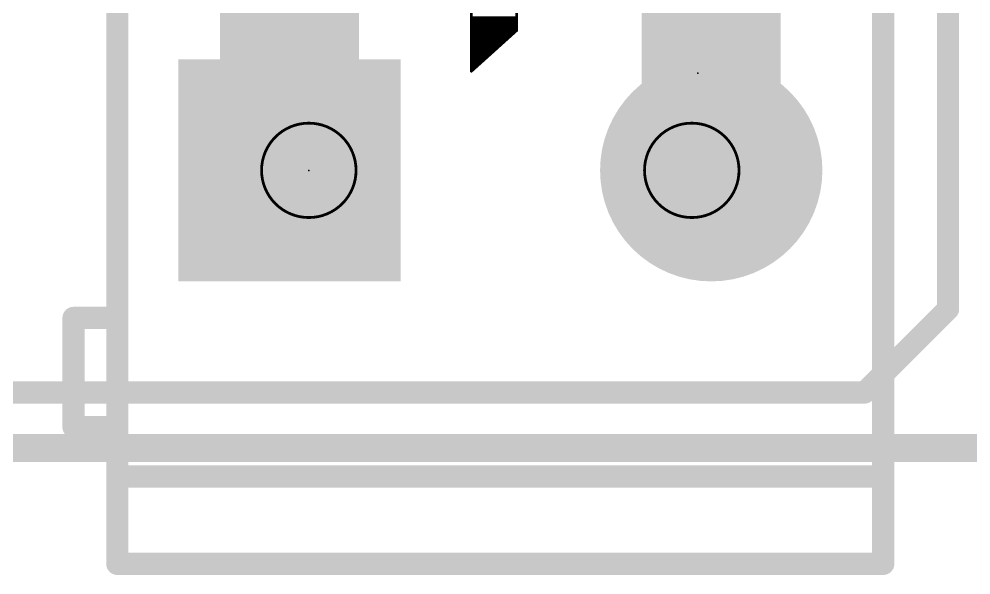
# Model space of a CAD drawing. Extents: x -9 to 98, y -32 to 31.
# Drawn here: x 17.04 to 25.74, y -1.16 to 3.92 of the extents above; entities that cross this region are included whole.
import ezdxf

# ---------------------------------------------------------------- set-up
doc = ezdxf.new("R2010")
doc.units = 0
for name, color, linetype in [('1', 12, 'CONTINUOUS'), ('16', 132, 'CONTINUOUS'), ('17', 110, 'CONTINUOUS'), ('20', 31, 'CONTINUOUS'), ('21', 41, 'CONTINUOUS'), ('22', 40, 'CONTINUOUS'), ('23', 53, 'CONTINUOUS'), ('24', 53, 'CONTINUOUS'), ('51', 53, 'CONTINUOUS')]:
    doc.layers.add(name, color=color, linetype=linetype)

# ---------------------------------------------------------------- blocks, each defined once
blk = doc.blocks.new('SQUAREP')
blk.add_solid([(-0.5, -0.5), (0.5, -0.5), (-0.5, 0.5), (0.5, 0.5)])
blk = doc.blocks.new('ROUNDP')
at = {"const_width": 0.5}
blk.add_lwpolyline([(0, -0.25, 1), (0, 0.25, 1), (0, -0.25)], format="xyb", dxfattribs=at)

msp = doc.modelspace()

# ---------------------------------------------------------------- linework, layer by layer
at = {"layer": '1', "const_width": 1.27}
msp.add_lwpolyline([(23.3628, 2.54), (23.3628, 4.5668)], dxfattribs=at)
at = {"layer": '1', "const_width": 0.635}
msp.add_lwpolyline([(23.0453, 2.54, 1), (23.6803, 2.54)], format="xyb", dxfattribs=at)
at = {"layer": '16'}
for points, const_width in [([(25.527, 1.27), (25.527, 28.702)], 0.2032), ([(19.5072, 2.54), (19.5072, 16.3322)], 1.27), ([(24.765, 0.508), (25.527, 1.27)], 0.2032), ([(13.462, 0.508), (24.765, 0.508)], 0.2032), ([(26.035, 0), (0, 0)], 0.254)]:
    msp.add_lwpolyline(points, dxfattribs=dict(at, const_width=const_width))
for points, const_width in [([(19.1897, 2.54, 1), (19.8247, 2.54)], 0.635), ([(25.4762, 1.27, 1), (25.5778, 1.27)], 0.1016), ([(25.5629, 1.2341, 1), (25.4911, 1.3059)], 0.1016), ([(24.765, 0.4572, 1), (24.765, 0.5588)], 0.1016), ([(24.7291, 0.5439, 1), (24.8009, 0.4721)], 0.1016)]:
    msp.add_lwpolyline(points, format="xyb", dxfattribs=dict(at, const_width=const_width))
at = {"layer": '20', "const_width": 0.2032}
msp.add_lwpolyline([(1.27, 0), (29.8325, 0)], dxfattribs=at)
at = {"layer": '21', "const_width": 0.2032}
for points in [[(17.935, -0.26), (17.935, 5.94)], [(24.935, 5.94), (24.935, -0.26)], [(17.935, -1.06), (17.935, -0.26)], [(24.935, -0.26), (17.935, -0.26)], [(24.935, -0.26), (24.935, -1.06)], [(24.935, -1.06), (17.935, -1.06)]]:
    msp.add_lwpolyline(points, dxfattribs=at)
at = {"layer": '21', "const_width": 0.1016}
for points in [[(17.9858, -0.26, 1), (17.8842, -0.26)], [(17.935, -0.2092, 1), (17.935, -0.3108)], [(24.9858, -0.26, 1), (24.8842, -0.26)], [(24.935, -0.3108, 1), (24.935, -0.2092)], [(17.8842, -0.26, 1), (17.9858, -0.26)], [(24.8842, -0.26, 1), (24.9858, -0.26)], [(17.935, -1.0092, 1), (17.935, -1.1108)], [(17.8842, -1.06, 1), (17.9858, -1.06)], [(24.8842, -1.06, 1), (24.9858, -1.06)], [(24.935, -1.1108, 1), (24.935, -1.0092)]]:
    msp.add_lwpolyline(points, format="xyb", dxfattribs=at)
at = {"layer": '22', "const_width": 0.0254}
for points in [[(21.5849, 3.8202), (21.5849, 5.8776)], [(21.1709, 4.8768), (21.1709, 3.4468)], [(21.1709, 3.937), (21.5849, 3.937)], [(21.1709, 3.9116), (21.5849, 3.9116)], [(21.1709, 3.8862), (21.5849, 3.8862)], [(21.1709, 3.8608), (21.5849, 3.8608)], [(21.1709, 3.8354), (21.5849, 3.8354)], [(21.1709, 3.4468), (21.5849, 3.8202)], [(21.1709, 3.81), (21.5736, 3.81)], [(21.1709, 3.7846), (21.5454, 3.7846)], [(21.1709, 3.7592), (21.5173, 3.7592)], [(21.1709, 3.7338), (21.4891, 3.7338)], [(21.1709, 3.7084), (21.4609, 3.7084)], [(21.1709, 3.683), (21.4328, 3.683)], [(21.1709, 3.6576), (21.4046, 3.6576)], [(21.1709, 3.6322), (21.3765, 3.6322)], [(21.1709, 3.6068), (21.3483, 3.6068)], [(21.1709, 3.5814), (21.3201, 3.5814)], [(21.1709, 3.556), (21.292, 3.556)], [(21.1709, 3.5306), (21.2638, 3.5306)], [(21.1709, 3.5052), (21.2356, 3.5052)], [(21.1709, 3.4798), (21.2075, 3.4798)], [(21.1709, 3.4544), (21.1793, 3.4544)]]:
    msp.add_lwpolyline(points, dxfattribs=at)
at = {"layer": '22', "const_width": 0.0127}
for points in [[(21.1709, 3.9179, 1), (21.1709, 3.9053)], [(21.5849, 3.9053, 1), (21.5849, 3.9179)], [(21.1709, 3.8925, 1), (21.1709, 3.8799)], [(21.1709, 3.8672, 1), (21.1709, 3.8545)], [(21.1709, 3.8418, 1), (21.1709, 3.8291)], [(21.5892, 3.8155, 1), (21.5806, 3.8249)], [(21.5849, 3.8799, 1), (21.5849, 3.8925)], [(21.5849, 3.8545, 1), (21.5849, 3.8672)], [(21.5849, 3.8291, 1), (21.5849, 3.8418)], [(21.1709, 3.8163, 1), (21.1709, 3.8037)], [(21.1709, 3.791, 1), (21.1709, 3.7783)], [(21.1709, 3.7656, 1), (21.1709, 3.7529)], [(21.1709, 3.7401, 1), (21.1709, 3.7275)], [(21.4891, 3.7275, 1), (21.4891, 3.7401)], [(21.5173, 3.7529, 1), (21.5173, 3.7656)], [(21.5454, 3.7783, 1), (21.5454, 3.791)], [(21.5736, 3.8037, 1), (21.5736, 3.8163)], [(21.5785, 3.8202, 1), (21.5913, 3.8202)], [(21.1709, 3.7147, 1), (21.1709, 3.7021)], [(21.1709, 3.6894, 1), (21.1709, 3.6767)], [(21.1709, 3.6639, 1), (21.1709, 3.6513)], [(21.4046, 3.6513, 1), (21.4046, 3.6639)], [(21.4328, 3.6767, 1), (21.4328, 3.6894)], [(21.4609, 3.7021, 1), (21.4609, 3.7147)], [(21.1709, 3.6385, 1), (21.1709, 3.6259)], [(21.1709, 3.6132, 1), (21.1709, 3.6005)], [(21.1709, 3.5878, 1), (21.1709, 3.5751)], [(21.1709, 3.5623, 1), (21.1709, 3.5497)], [(21.292, 3.5497, 1), (21.292, 3.5623)], [(21.3201, 3.5751, 1), (21.3201, 3.5878)], [(21.3483, 3.6005, 1), (21.3483, 3.6132)], [(21.3765, 3.6259, 1), (21.3765, 3.6385)], [(21.1709, 3.537, 1), (21.1709, 3.5243)], [(21.1709, 3.5116, 1), (21.1709, 3.4989)], [(21.1709, 3.4861, 1), (21.1709, 3.4735)], [(21.2075, 3.4735, 1), (21.2075, 3.4861)], [(21.2356, 3.4989, 1), (21.2356, 3.5116)], [(21.2638, 3.5243, 1), (21.2638, 3.537)], [(21.1645, 3.4468, 1), (21.1773, 3.4468)], [(21.1709, 3.4607, 1), (21.1709, 3.4481)], [(21.1666, 3.4515, 1), (21.1752, 3.4421)], [(21.1793, 3.4481, 1), (21.1793, 3.4607)]]:
    msp.add_lwpolyline(points, format="xyb", dxfattribs=at)
at = {"layer": '23'}
msp.add_point((19.685, 2.54), dxfattribs=at)
at = {"layer": '24'}
msp.add_point((23.241, 3.429), dxfattribs=at)
at = {"layer": '51'}
for points, const_width in [([(19.685, 2.1082, 1), (19.685, 2.9718, 1), (19.685, 2.1082)], 0.0254), ([(23.185, 2.1082, 1), (23.185, 2.9718, 1), (23.185, 2.1082)], 0.0254), ([(17.535, 1.2408, 1), (17.535, 1.1392)], 0.1016), ([(17.5858, 1.19, 1), (17.4842, 1.19)], 0.1016), ([(17.935, 1.1392, 1), (17.935, 1.2408)], 0.1016), ([(17.535, 0.2408, 1), (17.535, 0.1392)], 0.1016), ([(17.935, 0.1392, 1), (17.935, 0.2408)], 0.1016), ([(17.4842, 0.19, 1), (17.5858, 0.19)], 0.1016)]:
    msp.add_lwpolyline(points, format="xyb", dxfattribs=dict(at, const_width=const_width))
at = {"layer": '51', "const_width": 0.2032}
for points in [[(17.935, 1.19), (17.535, 1.19)], [(17.535, 1.19), (17.535, 0.19)], [(17.535, 0.19), (17.935, 0.19)]]:
    msp.add_lwpolyline(points, dxfattribs=at)

# ---------------------------------------------------------------- block references
at = {"layer": '17', "xscale": 2.032, "yscale": 2.032}
for name, p in [('SQUAREP', (19.5072, 2.54)), ('SQUAREP', (19.5072, 2.54)), ('ROUNDP', (23.3628, 2.54)), ('ROUNDP', (23.3628, 2.54))]:
    msp.add_blockref(name, p, dxfattribs=at)

doc.saveas('drawing.dxf')
